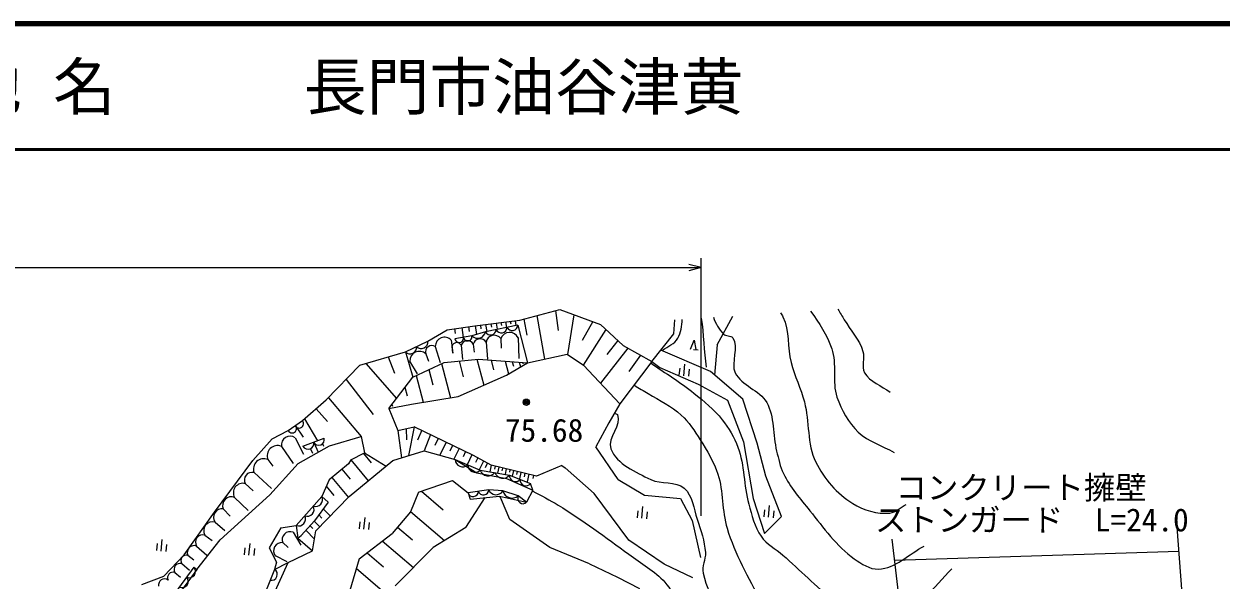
# Model space of a CAD drawing. Units: millimetres, scale not verified. Extents: x 40000 to 680000, y 20000 to 380000.
# Drawn here: x 375558 to 470860, y 335710 to 380000 of the extents above; entities that cross this region are included whole.
import ezdxf
from ezdxf.enums import TextEntityAlignment as Align

# ---------------------------------------------------------------- set-up
doc = ezdxf.new("R2010")
doc.units = ezdxf.units.MM
doc.header["$LTSCALE"] = 1000
doc.header["$PDMODE"] = 32
doc.header["$PDSIZE"] = 500
for name, color, linetype, lineweight in [('M-BGD', 7, 'Continuous', 13), ('M-BGD-HTXT', 7, 'Continuous', 13), ('M-STR-HTXT', 7, 'Continuous', 13), ('M-TTL', 2, 'Continuous', 140), ('M-TTL-LINE', 7, 'Continuous', 50), ('M-TTL-TXT', 7, 'Continuous', 13)]:
    doc.layers.add(name, color=color, linetype=linetype, lineweight=lineweight)
doc.styles.add('ＭＳ ゴシック', font='')
doc.styles.get('ＭＳ ゴシック').set_extended_font_data('MS Gothic')

msp = doc.modelspace()

# ---------------------------------------------------------------- linework, layer by layer
at = {"layer": 'M-BGD'}
for p, q in [((415035, 356401), (418208, 357263)), ((415347, 356486), (415584, 355224)), ((416400, 356772), (417005, 353303)), ((417887, 357175), (418075, 355588)), ((418208, 357263), (421456, 356064)), ((419336, 356846), (418821, 353682)), ((427298, 355308), (427383, 356437)), ((430743, 354452), (432006, 356736)), ((407719, 354739), (409252, 355649)), ((409252, 355649), (411442, 355968)), ((409830, 355733), (409888, 355336)), ((410415, 355818), (410529, 355039)), ((410943, 355895), (410999, 355513)), ((412303, 355492), (411223, 355160)), ((411442, 355968), (415035, 356401)), ((411471, 355972), (411574, 355268)), ((411894, 356023), (411939, 355709)), ((414871, 356015), (412303, 355492)), ((412316, 356073), (412398, 355512)), ((412739, 356124), (412778, 355861)), ((413162, 356175), (413234, 355682)), ((413534, 356220), (413568, 355989)), ((413907, 356265), (413970, 355832)), ((414279, 356310), (414309, 356108)), ((414652, 356355), (414706, 355982)), ((414871, 356015), (415634, 353010)), ((420835, 356293), (420004, 354794)), ((421875, 355676), (420090, 352832)), ((421456, 356064), (423275, 354379)), ((405922, 353879), (407719, 354739)), ((409576, 354820), (409693, 353767)), ((411223, 355160), (409869, 354925)), ((412345, 354649), (412467, 353311)), ((413524, 354940), (413560, 354180)), ((414902, 355015), (414961, 353364)), ((422842, 354780), (421949, 353666)), ((425551, 353116), (427298, 355308)), ((428611, 354103), (428908, 354828)), ((428908, 354828), (429059, 354059)), ((402309, 352828), (405922, 353879)), ((405922, 353879), (406508, 351872)), ((407541, 353735), (407758, 353144)), ((408300, 354319), (408690, 353031)), ((409693, 353767), (409638, 354332)), ((410370, 354414), (410477, 353263)), ((411322, 354508), (411391, 353865)), ((415634, 353010), (418811, 353689)), ((418811, 353689), (420103, 352823)), ((423623, 354187), (421447, 351389)), ((423275, 354379), (425551, 353116)), ((424636, 353624), (423721, 352332)), ((430223, 352312), (426263, 354009)), ((428872, 354078), (429246, 354041)), ((430743, 354452), (430543, 352038)), ((399630, 350058), (402309, 352828)), ((402775, 352964), (405212, 350164)), ((404556, 353482), (405056, 352192)), ((406902, 352131), (406287, 353134)), ((406508, 351872), (409012, 353042)), ((408809, 352947), (409511, 350220)), ((409012, 353042), (411746, 353309)), ((410208, 353159), (410532, 351900)), ((411625, 353297), (412160, 351222)), ((411746, 353309), (415634, 353010)), ((412749, 353232), (412951, 352448)), ((413878, 353145), (414140, 352129)), ((413964, 352025), (415634, 353010)), ((414431, 353103), (414520, 352754)), ((414984, 353060), (415081, 352684)), ((415247, 353040), (415276, 352928)), ((420103, 352823), (422994, 349738)), ((425551, 353116), (422994, 349738)), ((425551, 353116), (426188, 352627)), ((426188, 352627), (429236, 351321)), ((428080, 351980), (428171, 352913)), ((401204, 351686), (403350, 348902)), ((404619, 349384), (406508, 351872)), ((406785, 352001), (407333, 349875)), ((407797, 352474), (408109, 351261)), ((410139, 350322), (413964, 352025)), ((427761, 352576), (427707, 352017)), ((428508, 352504), (428453, 351944)), ((432784, 350124), (430223, 352312)), ((405893, 351062), (406069, 350380)), ((429236, 351321), (431574, 350029)), ((397731, 348406), (399630, 350058)), ((399792, 350226), (402415, 347139)), ((406399, 349727), (410139, 350322)), ((431574, 350029), (432841, 346721)), ((433922, 346622), (432784, 350124)), ((398810, 349345), (399720, 348348)), ((404619, 349384), (406399, 349727)), ((404619, 349384), (405324, 347620)), ((404854, 349693), (404886, 349567)), ((422994, 349738), (422125, 348223)), ((396585, 347622), (397731, 348406)), ((397168, 347995), (397798, 347097)), ((397890, 348544), (398929, 346810)), ((405324, 347620), (406637, 347922)), ((406637, 347922), (406172, 345618)), ((411353, 345625), (406637, 347922)), ((422125, 348223), (421087, 346320)), ((393780, 345226), (395309, 346953)), ((395309, 346953), (396585, 347622)), ((397163, 347038), (397825, 345724)), ((397773, 346370), (399461, 347012)), ((399877, 346400), (402415, 347139)), ((402415, 347139), (402664, 345840)), ((405324, 347620), (405619, 345448)), ((405980, 347771), (406020, 346880)), ((407222, 347637), (406897, 346844)), ((407920, 347297), (407407, 346000)), ((408545, 346992), (408264, 346415)), ((396055, 346357), (396997, 344993)), ((397389, 344983), (399877, 346400)), ((398373, 346172), (398535, 345821)), ((398630, 346668), (398989, 345894)), ((399337, 346577), (399410, 346372)), ((404937, 345237), (407407, 346000)), ((407407, 346000), (409893, 345300)), ((409170, 346688), (408663, 345646)), ((409684, 346438), (409453, 345964)), ((410197, 346188), (409780, 345332)), ((422874, 343730), (421087, 346320)), ((432841, 346721), (433622, 342209)), ((434609, 343975), (433922, 346622)), ((390741, 341128), (393780, 345226)), ((394976, 345299), (395365, 344790)), ((401578, 345286), (401407, 344976)), ((401442, 342376), (404937, 345237)), ((401578, 345286), (402664, 345840)), ((401595, 345295), (402974, 343611)), ((402587, 345801), (403200, 345053)), ((402664, 345840), (404396, 344794)), ((409893, 345300), (411623, 344243)), ((409893, 345300), (411880, 344463)), ((410711, 345938), (410513, 345530)), ((411225, 345688), (410841, 344900)), ((412759, 344849), (411353, 345625)), ((411688, 345440), (411507, 345068)), ((412149, 345186), (411811, 344492)), ((412300, 344669), (412458, 345015)), ((393878, 344266), (395267, 342990)), ((395122, 342489), (397389, 344983)), ((401407, 344976), (399847, 343698)), ((400875, 344540), (401526, 343746)), ((411623, 344243), (413980, 343795)), ((411880, 344463), (414220, 344075)), ((412759, 344849), (412638, 344337)), ((416375, 343992), (412759, 344849)), ((413067, 344776), (413008, 344531)), ((413374, 344704), (413262, 344234)), ((413666, 344634), (413612, 344409)), ((413958, 344565), (413856, 344135)), ((414250, 344496), (414201, 344291)), ((414220, 344075), (415897, 343406)), ((414542, 344427), (414438, 343988)), ((414833, 344357), (414776, 344117)), ((415125, 344288), (415001, 343764)), ((415440, 344214), (415372, 343928)), ((415755, 344139), (415608, 343522)), ((416125, 344051), (416064, 343794)), ((418379, 344827), (416375, 343992)), ((418379, 344827), (418653, 344654)), ((420941, 342600), (418653, 344654)), ((393179, 343391), (393813, 342814)), ((399847, 343698), (399271, 342371)), ((399625, 343186), (400227, 342451)), ((400074, 343885), (401386, 342284)), ((406975, 342707), (409665, 343629)), ((409665, 343629), (410910, 342654)), ((413980, 343795), (416083, 342865)), ((416083, 342865), (415897, 343406)), ((422874, 343730), (424964, 342459)), ((435867, 340760), (434609, 343975)), ((391184, 338920), (395122, 342489)), ((392326, 342290), (393410, 341263)), ((399271, 342371), (397241, 340050)), ((398808, 339619), (401442, 342376)), ((399271, 342371), (399773, 341909)), ((406975, 342707), (406331, 341149)), ((407205, 342786), (408930, 341310)), ((410740, 339884), (412267, 342277)), ((412564, 342899), (410910, 342654)), ((410910, 342654), (411091, 342154)), ((411091, 342154), (413415, 342397)), ((413678, 342806), (412564, 342899)), ((413415, 342397), (413564, 342100)), ((413415, 342397), (415571, 341908)), ((414914, 342408), (413678, 342806)), ((415571, 341908), (414914, 342408)), ((416083, 342865), (415571, 341908)), ((423720, 338896), (420941, 342600)), ((424964, 342459), (427831, 342194)), ((427831, 342194), (428755, 340449)), ((433622, 342209), (434512, 339424)), ((391426, 341380), (391973, 340800)), ((399773, 341909), (398678, 340431)), ((399386, 341386), (399948, 340813)), ((414252, 340528), (413564, 342100)), ((424431, 341227), (424377, 340667)), ((424750, 340631), (424841, 341564)), ((434514, 341306), (434460, 340746)), ((434833, 340709), (434924, 341642)), ((435261, 341233), (435206, 340673)), ((388317, 337723), (390741, 341128)), ((390775, 340324), (391543, 339647)), ((397624, 339269), (398678, 340431)), ((398657, 340408), (399116, 339941)), ((399023, 340896), (399277, 340637)), ((402301, 340358), (402247, 339798)), ((402620, 339761), (402711, 340695)), ((403048, 340285), (402993, 339725)), ((406331, 341149), (404872, 339431)), ((406343, 341178), (409051, 338860)), ((417424, 338301), (414252, 340528)), ((425178, 341155), (425123, 340595)), ((428755, 340449), (429418, 337510)), ((434512, 339424), (435867, 340760)), ((389951, 339297), (390535, 338868)), ((396016, 339861), (395091, 338284)), ((396016, 339861), (397241, 340050)), ((396981, 339514), (397605, 338482)), ((397241, 340050), (397356, 339038)), ((397996, 339680), (398698, 338964)), ((398327, 340044), (398563, 339804)), ((398542, 338028), (398808, 339619)), ((402234, 337399), (404872, 339431)), ((405298, 339932), (406502, 338902)), ((410740, 339884), (408127, 338299)), ((386164, 338613), (386110, 338053)), ((386483, 338016), (386574, 338949)), ((386911, 338540), (386856, 337980)), ((389307, 338417), (390125, 337701)), ((389332, 336555), (391184, 338920)), ((393475, 337691), (393565, 338624)), ((396161, 338689), (396602, 338317)), ((397356, 339038), (397624, 339269)), ((397356, 339038), (398542, 338028)), ((404089, 338827), (406559, 336713)), ((426536, 336973), (423720, 338896)), ((386697, 336024), (388317, 337723)), ((388601, 337696), (389080, 337332)), ((393156, 338287), (393101, 337727)), ((393902, 338215), (393848, 337655)), ((395091, 338284), (395657, 337141)), ((396506, 337159), (395581, 337627)), ((396596, 337103), (398542, 338028)), ((402234, 337399), (401499, 334882)), ((402872, 337890), (404186, 336765)), ((408127, 338299), (405110, 335247)), ((420592, 336999), (417424, 338301)), ((389089, 336732), (387365, 334362)), ((389332, 336555), (387607, 334185)), ((388118, 337019), (388737, 336510)), ((389089, 336732), (389332, 336555)), ((395499, 336564), (394110, 333100)), ((395326, 334294), (396596, 337103)), ((395657, 337141), (395499, 336564)), ((395499, 336564), (396596, 337103)), ((402014, 336645), (404299, 334690)), ((420592, 336999), (422815, 335936)), ((428816, 335891), (426536, 336973)), ((384944, 335358), (386697, 336024)), ((387567, 336317), (388025, 335954)), ((422815, 335936), (424561, 335041))]:
    msp.add_line(p, q, dxfattribs=at)
for radius in [150, 120, 90, 60, 30, 20]:
    msp.add_circle((415556, 349875), radius, dxfattribs=at)
for centre, radius, start, end in [((411680, 355595), 631, 223.59484, 350.66061), ((412712, 355675), 448, 204.08921, 358.92546), ((413567, 355849), 448, 204.08921, 358.92546), ((414423, 356024), 448, 204.08921, 358.92546), ((407192, 354686), 529, 225.37709, 5.77889), ((409042, 354304), 743, 44.03429, 178.79456), ((410021, 354220), 399, 29.03758, 163.79785), ((410208, 354977), 344, 188.78372, 10.90219), ((410866, 354262), 518, 28.2432, 163.00347), ((410885, 355095), 344, 188.78372, 10.90219), ((411863, 354365), 559, 30.51006, 165.27033), ((412995, 354549), 658, 36.47293, 171.2332), ((414229, 354690), 747, 25.70425, 160.46452), ((406294, 354256), 529, 225.37709, 5.77889), ((407039, 353173), 753, 48.25654, 183.01681), ((408042, 353869), 519, 60.21384, 194.97411), ((396899, 347777), 351, 206.26436, 42.45184), ((397472, 348169), 351, 206.26436, 42.45184), ((396751, 346467), 705, 54.21974, 188.98001), ((399020, 346903), 455, 207.76821, 13.90461), ((395736, 345603), 818, 67.04387, 201.80414), ((398176, 346582), 455, 207.76821, 13.90461), ((394643, 344554), 817, 65.87552, 200.63579), ((410483, 345312), 590, 181.13428, 313.14866), ((393711, 343683), 607, 73.99077, 208.75104), ((411476, 344893), 590, 181.13428, 313.14866), ((412518, 344689), 678, 199.50582, 321.69136), ((413689, 344495), 678, 199.50582, 321.69136), ((414682, 344016), 466, 172.68399, 323.84632), ((392982, 342663), 754, 74.86571, 209.62598), ((415521, 343681), 466, 172.68399, 323.84632), ((392066, 341647), 693, 67.94389, 202.70416), ((398780, 342117), 552, 250.32339, 27.35481), ((411313, 342789), 425, 198.55716, 358.28217), ((412140, 342912), 425, 198.55716, 358.28217), ((413144, 343122), 621, 201.06662, 329.35529), ((414427, 343014), 777, 195.5206, 308.82177), ((415284, 342212), 418, 152.10984, 313.32182), ((391320, 340716), 672, 80.94753, 215.7078), ((398104, 341344), 552, 250.32339, 27.35481), ((390577, 339639), 713, 73.89822, 208.65849), ((397427, 340570), 552, 250.32339, 27.35481), ((389812, 338723), 591, 76.39252, 211.15279), ((396743, 338930), 630, 67.77204, 202.53231), ((389104, 337909), 546, 68.20807, 202.96834), ((396092, 338037), 656, 83.96462, 218.7249), ((388500, 337257), 450, 77.12994, 211.89021), ((387989, 336553), 484, 74.53656, 209.29683), ((388722, 336395), 498, 245.32534, 42.58907), ((395258, 336158), 472, 256.92359, 59.37284), ((386758, 335309), 488, 55.17972, 189.93999), ((387428, 335903), 436, 71.43354, 206.19381), ((388148, 335605), 498, 245.32534, 42.58907)]:
    msp.add_arc(centre, radius, start, end, dxfattribs=at)
for points, knots in [([(426399, 354019), (426804, 354334), (427378, 354508), (427616, 354963), (427853, 355415), (427956, 355943), (427957, 356474)], [0, 0, 0, 0, 1, 1, 1, 2, 2, 2, 2]), ([(430445, 356635), (430632, 356141), (430879, 355684), (431248, 355306), (431432, 355117), (431826, 355219), (431981, 355005), (432528, 354250), (431785, 353056), (432186, 352213), (432678, 351179), (434130, 350856), (434687, 349855), (435328, 348705), (435153, 347261), (435478, 345985), (435632, 345379), (435749, 344753), (436025, 344192), (436558, 343108), (437363, 342175), (438124, 341236), (439220, 339884), (440241, 338402), (441663, 337399), (442232, 336998), (442889, 336559), (443585, 336581), (444945, 336624), (446017, 337803), (447234, 338414)], [0, 0, 0, 0, 1, 1, 1, 2, 2, 2, 3, 3, 3, 4, 4, 4, 5, 5, 5, 6, 6, 6, 7, 7, 7, 8, 8, 8, 9, 9, 9, 10, 10, 10, 10]), ([(435799, 356982), (435867, 356887), (435928, 356788), (435979, 356682), (436507, 355565), (436324, 354230), (436631, 353033), (436906, 351963), (437412, 350962), (437692, 349894), (438104, 348322), (437882, 346562), (438601, 345104), (439251, 343783), (440283, 342572), (441541, 341806), (442408, 341278), (443483, 340930), (444491, 341049), (444976, 341106), (445354, 341506), (445786, 341734)], [0, 0, 0, 0, 1, 1, 1, 2, 2, 2, 3, 3, 3, 4, 4, 4, 5, 5, 5, 6, 6, 6, 7, 7, 7, 7]), ([(438179, 357136), (438853, 356185), (439504, 355226), (439872, 354132), (440284, 352908), (439867, 351502), (440281, 350278), (440630, 349246), (441196, 348242), (441981, 347485), (442766, 346727), (443884, 346416), (444836, 345882)], [0, 0, 0, 0, 1, 1, 1, 2, 2, 2, 3, 3, 3, 4, 4, 4, 4]), ([(440358, 357277), (440530, 357000), (440700, 356723), (440865, 356442), (441359, 355602), (442060, 354854), (442353, 353924), (442524, 353382), (442212, 352724), (442484, 352225), (442892, 351476), (443842, 351194), (444521, 350678)], [0, 0, 0, 0, 1, 1, 1, 2, 2, 2, 3, 3, 3, 4, 4, 4, 4]), ([(425488, 352983), (426623, 352187), (427818, 351470), (428893, 350596), (429690, 349946), (430503, 349289), (431141, 348482), (431663, 347820), (432106, 347078), (432399, 346287), (432932, 344847), (432846, 343240), (433264, 341763), (433514, 340881), (433715, 339944), (434240, 339194), (434678, 338569), (435399, 338201), (435972, 337698), (437335, 336501), (438608, 335198), (440031, 334071), (440815, 333449), (441495, 332449), (442491, 332349), (444204, 332176), (445807, 333435), (447230, 334406), (448088, 334991), (448695, 335878), (449427, 336615)], [0, 0, 0, 0, 1, 1, 1, 2, 2, 2, 3, 3, 3, 4, 4, 4, 5, 5, 5, 6, 6, 6, 7, 7, 7, 8, 8, 8, 9, 9, 9, 10, 10, 10, 10]), ([(424153, 351220), (424520, 351001), (424892, 350789), (425255, 350563), (426143, 350011), (427118, 349565), (427887, 348855), (428493, 348295), (428954, 347587), (429396, 346889), (429945, 346023), (430475, 345125), (430799, 344152), (431260, 342766), (431102, 341226), (431536, 339831), (432172, 337787), (433226, 335891), (434239, 334005), (434500, 333519), (434761, 333026), (435105, 332595), (436177, 331250), (437416, 330021), (438785, 328981), (439438, 328486), (440106, 327889), (440914, 327754), (442485, 327493), (444208, 327903), (445602, 328672), (446652, 329252), (447258, 330407), (448067, 331292), (449129, 332456), (450157, 333652), (451202, 334832)], [0, 0, 0, 0, 1, 1, 1, 2, 2, 2, 3, 3, 3, 4, 4, 4, 5, 5, 5, 6, 6, 6, 7, 7, 7, 8, 8, 8, 9, 9, 9, 10, 10, 10, 11, 11, 11, 12, 12, 12, 12]), ([(422577, 349011), (422652, 348969), (422765, 348962), (422801, 348884), (423186, 348049), (421956, 347034), (422282, 346174), (422757, 344922), (424260, 344311), (425461, 343720), (426284, 343315), (427430, 343621), (428122, 343019), (428795, 342434), (428878, 341400), (429157, 340554), (429442, 339689), (429749, 338809), (429807, 337900), (429842, 337351), (429505, 336798), (429621, 336260), (430098, 334054), (431847, 332328), (433092, 330444), (433784, 329397), (434386, 328251), (435310, 327401), (437017, 325830), (439252, 324950), (441256, 323780), (442028, 323329), (442817, 322907), (443598, 322470)], [0, 0, 0, 0, 1, 1, 1, 2, 2, 2, 3, 3, 3, 4, 4, 4, 5, 5, 5, 6, 6, 6, 7, 7, 7, 8, 8, 8, 9, 9, 9, 10, 10, 10, 11, 11, 11, 11]), ([(416067, 342787), (416742, 342418), (417437, 342085), (418091, 341680), (420032, 340479), (421872, 339121), (423710, 337769), (424689, 337050), (425774, 336435), (426590, 335534), (427040, 335038), (427303, 334400), (427661, 333834), (428719, 332163), (429637, 330393), (430846, 328828), (431794, 327601), (433029, 326619), (434013, 325420), (435175, 324003), (435920, 322243), (437232, 320963), (437606, 320597), (438095, 320371), (438527, 320075)], [0, 0, 0, 0, 1, 1, 1, 2, 2, 2, 3, 3, 3, 4, 4, 4, 5, 5, 5, 6, 6, 6, 7, 7, 7, 8, 8, 8, 8])]:
    msp.add_open_spline(points, degree=3, knots=knots, dxfattribs=at)
msp.add_open_spline([(429904, 352656), (429715, 353947), (429694, 355282), (429508, 356575)], degree=3, dxfattribs=at)
msp.add_point((415556, 349875), dxfattribs=at)
at = {"layer": 'M-BGD-HTXT'}
for p, q in [((467345, 339911), (468317, 327183)), ((444664, 338959), (447268, 316631)), ((444858, 337296), (467491, 338007))]:
    msp.add_line(p, q, dxfattribs=at)
at = {"layer": 'M-STR-HTXT'}
for p, q in [((429483, 340818), (429483, 361338)), ((177090, 360599), (429483, 360599)), ((429483, 360599), (428483, 360849)), ((429483, 360599), (428483, 360349))]:
    msp.add_line(p, q, dxfattribs=at)
at = {"layer": 'M-TTL'}
msp.add_line((680000, 380000), (40000, 380000), dxfattribs=at)
at = {"layer": 'M-TTL-LINE'}
msp.add_line((40000, 370000), (680000, 370000), dxfattribs=at)

# ---------------------------------------------------------------- texts
at = {"layer": 'M-BGD', "style": 'ＭＳ ゴシック'}
msp.add_text('75.68', height=1833, dxfattribs=at).set_placement((416969, 347641), align=Align.MIDDLE_CENTER)
at = {"layer": 'M-BGD-HTXT', "style": 'ＭＳ ゴシック'}
for s, p in [('コンクリート擁壁', (444945, 341608)), ('ストンガード\u3000L=24.0', (443302, 339036))]:
    msp.add_text(s, height=1833, dxfattribs=at).set_placement(p, align=Align.BOTTOM_LEFT)
at = {"layer": 'M-TTL-TXT', "style": 'ＭＳ ゴシック'}
msp.add_text('地 名      長門市油谷津黄', height=3666, dxfattribs=at).set_placement((370380, 375000), align=Align.MIDDLE_LEFT)

doc.saveas('drawing.dxf')
